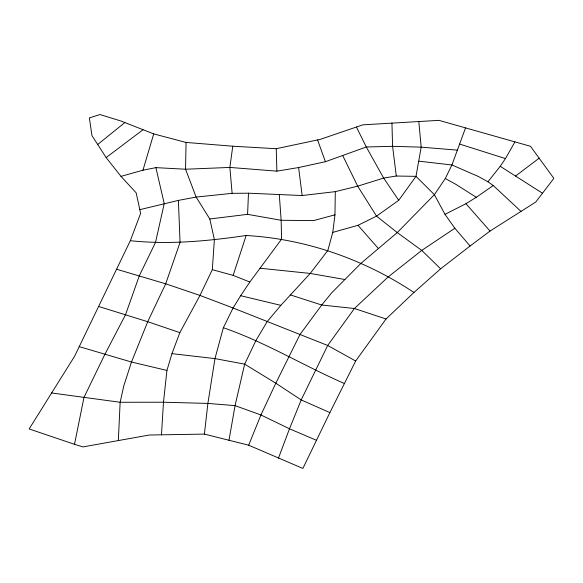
<?xml version="1.0" encoding="UTF-8"?>
<svg xmlns="http://www.w3.org/2000/svg" width="583" height="583" viewBox="0 0 583 583"><rect width="100%" height="100%" fill="white"/><g stroke="black" fill="none" stroke-linecap="round" stroke-linejoin="round"><path stroke-width="0.87" d="M228.973 440.369L235.058 405.637L244.656 364.142L255.988 340.399L267.196 321.605L280.838 305.346L310.222 273.434L327.821 250.486L332.769 232.398L334.955 214.836L335.305 191.639L357.685 186.166L383.658 178.07L396.294 176.022L415.992 176.358L434.386 194.664L444.989 214.355L454.857 228.266L470.08 246.011L490.019 231.065L535.792 202.01L553.85 178.362L530.479 146.282L438.977 120.36L362.808 124.842L320.278 139.359L276.24 148.716L232.777 146.209L186.057 142.441L153.715 133.908L120.987 121.031L99.992 114.552L89.381 117.912L91.954 135.62L106.142 157.57L120.987 176.372L136.167 192.842L140.627 213.334L130.33 240.706L74.588 356.264L29.15 428.942L74.507 444.326L82.954 446.906L149.35 435.02L204.393 434.102L248.679 445.201L302.876 468.448L329.891 412.596L355.666 361.001L386.026 319.003L413.952 292.469L440.639 268.799L470.08 246.011M186.057 142.441L185.547 169.223L196.128 197.069L209.807 218.989L214.376 239.628L212.314 269.674L199.976 295.421L179.848 332.623L171.956 353.655L166.927 370.438L163.48 402.219L161.469 434.882M209.807 218.989L247.578 214.34L248.489 193.199L302.154 195.538L335.305 191.639M118.334 440.624L120.142 402.277L123.822 385.793L131.488 362.028L147.71 321.714L165.696 283.819L180.052 242.419L178.391 200.392L196.128 197.069L232.121 193.337L248.489 193.199M204.393 434.102L207.883 403.421L214.967 358.603L223.362 327.712L233.091 307.984L240.662 295.698L249.816 282.034L281.567 239.161L281.159 220.287L279.308 194.758M232.777 146.209L229.862 167.43L232.121 193.337M332.769 232.398L357.998 225.308L376.531 216.147L398.721 200.319L415.992 176.358L421.196 147.156L418.805 121.534M74.507 444.326L84.003 397.336L104.78 354.544L125.542 314.696L139.308 275.774L155.537 242.346L164.224 203.613L155.901 167.642L142.966 170.185L120.987 176.372M142.966 170.185L153.715 133.908M249.816 282.034L233.149 275.38L246.143 235.496C305.973 238.928 364.12 259.362 413.952 292.469M248.679 445.201L260.929 414.965L275.817 383.22L299.968 334.533L321.729 305.018L331.887 292.6L361.161 263.152L397.278 232.566L434.386 194.664L445.31 178.507L451.92 164.982L465.496 127.998M278.455 458.172L289.489 428.789L301.2 399.923L327.682 345.464L354.42 308.509L388.161 276.94L421.742 250.413L454.857 228.266M419.039 161.178L451.92 164.982L478.556 176.576L487.949 181.779L500.214 166.308L505.468 158.569L514.906 141.946M97.653 144.54L124.835 122.576M106.142 157.57L143.046 129.725M515.525 176.051L539.188 158.168M444.989 214.355L465.934 203.693L476.289 197.294L493.24 185.525L521.005 211.403M155.901 167.642L185.547 169.223L229.862 167.43L276.889 171.147L298.613 167.54L325.401 161.71L366.292 146.989L392.585 146.318L421.196 147.156L457.575 150.152M334.955 214.836L313.661 220.578L281.159 220.287L247.578 214.34M139.716 209.683L178.391 200.392M246.143 235.496C207.839 241.114 168.99 244.794 130.33 240.706M260.062 268.238L310.222 273.434L344.888 279.519M171.956 353.655L214.967 358.603L244.656 364.142L275.817 383.22L301.2 399.923L329.891 412.596M51.523 392.949L120.142 402.277L163.48 402.219L207.883 403.421L235.058 405.637L260.929 414.965L289.489 428.789L316.467 440.303M166.927 370.438L131.488 362.028L79.135 346.623M240.662 295.698L280.838 305.346M212.314 269.674L233.149 275.38M116.549 269.215L165.696 283.819L199.976 295.421L233.091 307.984L327.682 345.464L355.666 361.001M98.556 306.439L147.71 321.714L179.848 332.623M459.71 144.103L505.468 158.569M290.436 294.925L321.729 305.018L354.42 308.509L386.026 319.003M223.362 327.712C265.476 342.279 303.634 365.745 344.393 383.497M445.31 178.507L456.176 184.534L476.289 197.294M500.214 166.308L542.496 193.235M487.949 181.779L493.24 185.525M440.639 268.799L421.742 250.413L397.278 232.566L376.531 216.147L357.685 186.166L342.797 155.727M465.934 203.693L490.019 231.065M357.998 225.308L378.214 248.322M398.721 200.319L383.658 178.07L366.292 146.989L356.41 126.992M317.56 139.913L325.401 161.71M298.613 167.54L302.154 195.538M396.294 176.022L392.585 146.318L391.944 123.115M276.24 148.716L276.889 171.147"/></g></svg>
